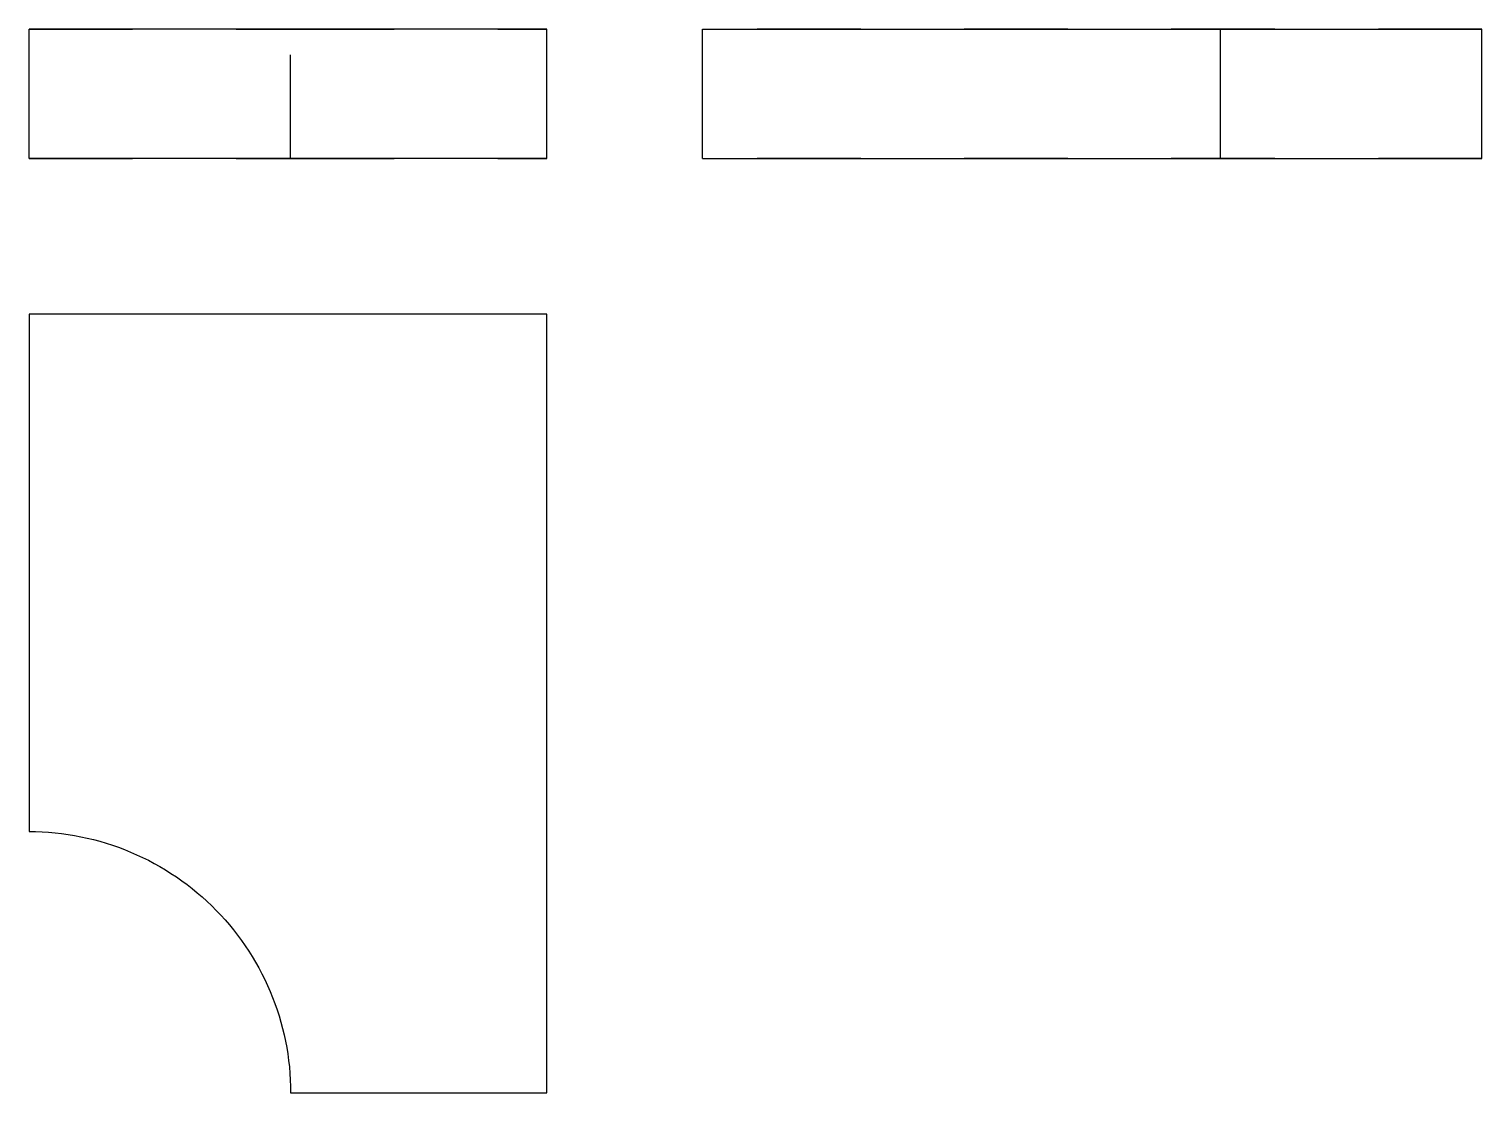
# Model space of a CAD drawing. Extents: x 0 to 1.4, y 0 to 1.03.
import ezdxf

# ---------------------------------------------------------------- set-up
doc = ezdxf.new("R2010")
doc.units = 0
doc.linetypes.add('HIDDEN', pattern=[0.037631, 0.0251, -0.012531])
for name, color, linetype in [('FRONT', 7, 'CONTINUOUS'), ('FRONT_HID', 7, 'HIDDEN'), ('LEFT', 7, 'CONTINUOUS'), ('LEFT_HID', 7, 'HIDDEN'), ('TOP', 7, 'CONTINUOUS')]:
    doc.layers.add(name, color=color, linetype=linetype)

msp = doc.modelspace()

# ---------------------------------------------------------------- linework, layer by layer
at = {"layer": 'FRONT'}
for p, q in [((0.5, 1.028158), (0, 1.028158)), ((0, 0.903158), (0, 1.028158)), ((0.5, 0.903158), (0.5, 1.028158)), ((0.5, 0.903158), (0, 0.903158))]:
    msp.add_line(p, q, dxfattribs=at)
at = {"layer": 'FRONT_HID', "linetype": 'HIDDEN'}
for p, q in [((0, 1.028158), (0.252632, 1.028158)), ((0.252632, 0.903158), (0.252632, 1.028158)), ((0.252632, 1.028158), (0.5, 1.028158)), ((0, 0.903158), (0.252632, 0.903158)), ((0.252632, 0.903158), (0.5, 0.903158))]:
    msp.add_line(p, q, dxfattribs=at)
at = {"layer": 'LEFT'}
for p, q in [((0.650526, 0.903158), (0.650526, 1.028158)), ((0.650526, 1.028158), (1.150526, 1.028158)), ((1.150526, 0.903158), (1.150526, 1.028158)), ((1.150526, 1.028158), (1.403158, 1.028158)), ((1.403158, 0.903158), (1.403158, 1.028158)), ((0.650526, 0.903158), (1.150526, 0.903158)), ((1.150526, 0.903158), (1.403158, 0.903158))]:
    msp.add_line(p, q, dxfattribs=at)
at = {"layer": 'LEFT_HID', "linetype": 'HIDDEN'}
for p, q in [((1.403158, 1.028158), (0.650526, 1.028158)), ((1.403158, 0.903158), (0.650526, 0.903158))]:
    msp.add_line(p, q, dxfattribs=at)
at = {"layer": 'TOP'}
for p, q in [((0.5, 0.752632), (0, 0.752632)), ((0, 0.752632), (0, 0.252632)), ((0.5, 0), (0.5, 0.752632)), ((0, 0.252632), (0.006298, 0.252553)), ((0.006298, 0.252553), (0.012593, 0.252318)), ((0.012593, 0.252318), (0.018879, 0.251925)), ((0.018879, 0.251925), (0.025154, 0.251376)), ((0.025154, 0.251376), (0.031413, 0.250671)), ((0.031413, 0.250671), (0.037653, 0.24981)), ((0.037653, 0.24981), (0.043869, 0.248794)), ((0.043869, 0.248794), (0.050058, 0.247623)), ((0.050058, 0.247623), (0.056216, 0.246298)), ((0.056216, 0.246298), (0.062339, 0.24482)), ((0.062339, 0.24482), (0.068423, 0.243189)), ((0.068423, 0.243189), (0.074464, 0.241408)), ((0.074464, 0.241408), (0.08046, 0.239476)), ((0.08046, 0.239476), (0.086405, 0.237396)), ((0.086405, 0.237396), (0.092297, 0.235168)), ((0.092297, 0.235168), (0.098131, 0.232794)), ((0.098131, 0.232794), (0.103904, 0.230275)), ((0.103904, 0.230275), (0.109613, 0.227613)), ((0.109613, 0.227613), (0.115253, 0.22481)), ((0.115253, 0.22481), (0.120822, 0.221867)), ((0.120822, 0.221867), (0.126316, 0.218785)), ((0.126316, 0.218785), (0.131731, 0.215568)), ((0.131731, 0.215568), (0.137064, 0.212217)), ((0.137064, 0.212217), (0.142312, 0.208734)), ((0.142312, 0.208734), (0.147472, 0.205121)), ((0.147472, 0.205121), (0.15254, 0.201381)), ((0.15254, 0.201381), (0.157513, 0.197515)), ((0.157513, 0.197515), (0.162388, 0.193527)), ((0.162388, 0.193527), (0.167163, 0.189418)), ((0.167163, 0.189418), (0.171833, 0.185192)), ((0.171833, 0.185192), (0.176397, 0.180851)), ((0.176397, 0.180851), (0.180851, 0.176397)), ((0.180851, 0.176397), (0.185192, 0.171833)), ((0.185192, 0.171833), (0.189418, 0.167163)), ((0.189418, 0.167163), (0.193527, 0.162388)), ((0.193527, 0.162388), (0.197515, 0.157513)), ((0.197515, 0.157513), (0.201381, 0.15254)), ((0.201381, 0.15254), (0.205121, 0.147472)), ((0.205121, 0.147472), (0.208734, 0.142312)), ((0.208734, 0.142312), (0.212217, 0.137064)), ((0.212217, 0.137064), (0.215568, 0.131731)), ((0.215568, 0.131731), (0.218785, 0.126316)), ((0.218785, 0.126316), (0.221867, 0.120822)), ((0.221867, 0.120822), (0.22481, 0.115253)), ((0.22481, 0.115253), (0.227613, 0.109613)), ((0.227613, 0.109613), (0.230275, 0.103904)), ((0.230275, 0.103904), (0.232794, 0.098131)), ((0.232794, 0.098131), (0.235168, 0.092297)), ((0.235168, 0.092297), (0.237396, 0.086405)), ((0.237396, 0.086405), (0.239476, 0.08046)), ((0.239476, 0.08046), (0.241408, 0.074464)), ((0.241408, 0.074464), (0.243189, 0.068423)), ((0.243189, 0.068423), (0.24482, 0.062339)), ((0.24482, 0.062339), (0.246298, 0.056216)), ((0.246298, 0.056216), (0.247623, 0.050058)), ((0.247623, 0.050058), (0.248794, 0.043869)), ((0.248794, 0.043869), (0.24981, 0.037653)), ((0.24981, 0.037653), (0.250671, 0.031413)), ((0.250671, 0.031413), (0.251376, 0.025154)), ((0.251376, 0.025154), (0.251925, 0.018879)), ((0.251925, 0.018879), (0.252318, 0.012593)), ((0.252318, 0.012593), (0.252553, 0.006298)), ((0.252553, 0.006298), (0.252632, 0)), ((0.252632, 0), (0.5, 0))]:
    msp.add_line(p, q, dxfattribs=at)

doc.saveas('drawing.dxf')
